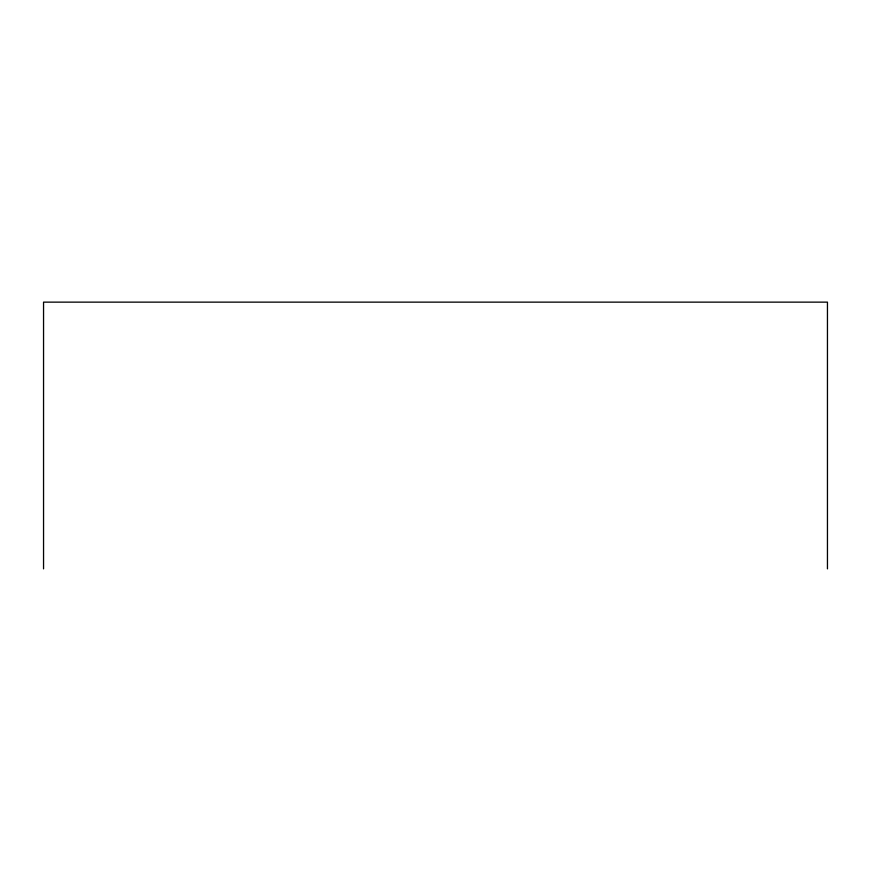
<?xml version="1.0" encoding="UTF-8"?>
<svg xmlns="http://www.w3.org/2000/svg" width="871" height="871" viewBox="0 0 871 871"><rect width="100%" height="100%" fill="white"/><g stroke="black" fill="none" stroke-linecap="round" stroke-linejoin="round"><path stroke-width="1.31" d="M827.45 568.861L827.45 302.139L43.55 302.139L43.55 568.861"/></g></svg>
